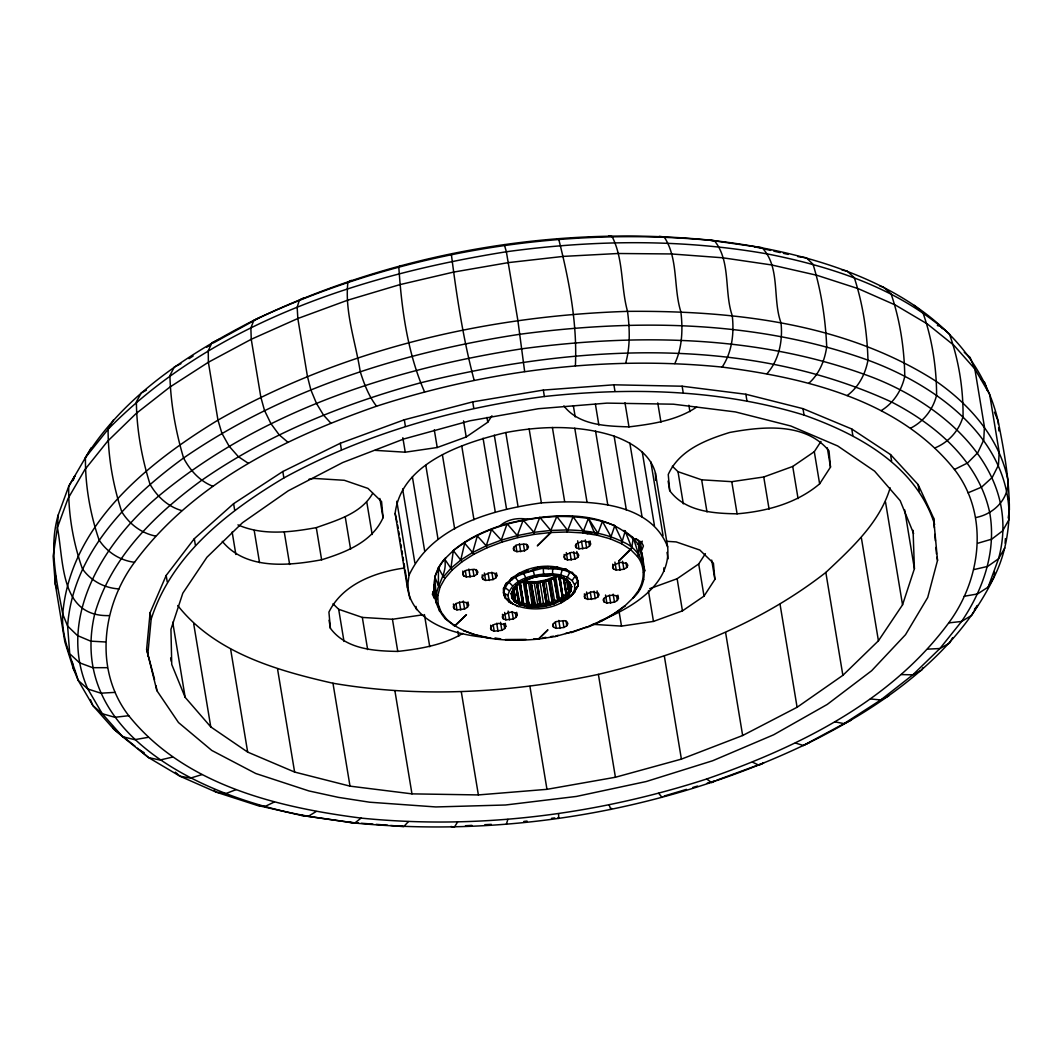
<?xml version="1.0" encoding="UTF-8"?>
<svg xmlns="http://www.w3.org/2000/svg" width="1063" height="1063" viewBox="0 0 1063 1063"><rect width="100%" height="100%" fill="white"/><g stroke="black" fill="none" stroke-linecap="round" stroke-linejoin="round"><path stroke-width="1.5" d="M518.571 606.707L509.071 601.977L504.991 597.725L503.623 593.367L503.583 588.184C516.897 565.224 556.746 558.5 576.425 576.531L577.794 580.89L577.834 586.072C567.31 607.85 536.39 613.537 515.502 605.206M512.898 588.929L513.934 595.067L512.964 598.721L514.851 601.95C530.663 611.318 552.149 607.398 566.459 596.861L569.343 597.393M560.081 576.983L563.058 598.416L558.66 575.508L548.84 580.199L539.884 581.7L543.379 602.841L541.08 605.91L535.925 607.186L535.951 605.246L544.867 606.242L552.322 603.306L553.504 603.983L558.407 601.073L561.078 600.622L563.058 598.416L566.459 596.861L563.27 577.448M638.85 589.699C644.829 579.428 644.935 566.087 637.481 556.507L638.677 554.793L638.943 545.093C607.797 507.303 549.97 513.309 507.184 523.594L501.271 540.124L502.042 542.05L517.854 537.586L534.251 534.37L550.807 532.483L550.74 530.424L556.839 516.498C576.491 516.153 596.463 518.199 614.799 525.667L622.48 541.771C645.812 550.687 651.938 581.993 632.671 598.323L640.059 588.464M795.39 743.01L803.283 745.482L809.156 742.692C883.951 705.433 957.085 654.051 994.264 576.704C1018.646 527.726 1008.242 472.131 998.13 421.054C968.526 297.135 825.858 253.446 714.389 240.69L708.224 239.972C555.484 225.276 398.545 251.958 259.717 317.518L253.844 320.308C189.241 353.301 124.544 394.758 85.452 457.555C85.093 485.193 90.156 513.894 99.098 540.044C107.137 552.229 120.013 560.48 134.536 562.287C193.081 482.934 285.615 437.916 376.541 406.212C487.558 370.256 605.857 355.387 722.149 367.094C806.219 377.897 898.899 400.166 954.454 469.487C989.374 514.678 981.348 578.857 948.701 622.905C890.143 702.258 797.622 747.262 706.682 778.98C595.679 814.936 477.367 829.804 361.088 818.098C277.005 807.282 184.324 785.012 128.769 715.705C93.85 670.501 101.875 606.335 134.536 562.287M994.53 572.107L994.264 576.704L988.165 587.068L977.601 593.938L964.181 596.277M91.259 447.682L68.736 486.296L58.186 515.077L57.415 527.54L53.15 556.162L55.289 584.065L64.87 641.946L73.387 668.747L78.197 680.4L92.893 705.58L113.595 728.966L122.617 736.712L148.621 757.627L179.913 776.176L216.081 792.108L256.621 805.223L301.002 815.334L354.776 823.028C509.682 837.936 668.879 810.258 809.156 742.692M55.781 576.066L55.289 584.065L56.791 588.796M1005.106 543.246L1005.399 538.582M58.186 515.077C48.592 548.109 56.751 581.235 62.73 614.042C61.083 637.667 71.699 658.356 78.197 680.4L87.83 688.983L102.261 713.725L122.617 736.712L134.682 739.675L147.97 737.377M575.123 591.413L570.884 595.891L575.123 591.413L570.884 595.891L568.001 595.36L570.858 591.121C570.871 587.148 571.19 582.152 566.459 580.438L569.569 582.258L571.535 586.47L570.858 591.121L568.001 595.36L566.566 594.735L563.563 577.182L566.459 596.861L563.138 598.11L559.324 575.07M454.725 625.801L453.263 625.097L454.924 625.908L466.458 614.706L454.725 625.801L446.726 619.37L441.145 612.075L438.142 604.103L436.455 603.08C433.372 587.108 448.227 575.322 444.64 559.045L445.756 557.929C429.439 573.874 430.661 601.871 445.145 618.56C470.417 640.537 506.599 641.959 538.37 639.089L547.91 629.828L538.569 639.076L533.759 638.876M575.389 365.818C577.408 323.285 569.09 280.3 558.753 239.334L556.667 238.657M521.069 582.099L523.275 581.767L526.77 602.907L523.753 605.073L520.232 604.94L511.795 598.017L511.981 595.812L513.934 595.067L511.795 598.017L514.851 601.95L519.182 603.505L522.172 601.685L519.209 583.813M550.807 532.483L537.32 545.877L551.126 532.483L567.111 532.005L573.077 516.711L572.359 516.206M146.614 649.4L150.096 612.753L166.173 575.455L194.303 538.702L233.608 503.676L282.811 471.52L340.319 443.258L404.312 419.779L472.716 401.867L543.326 390.081L613.896 384.806L682.127 386.214L745.854 394.253L803.003 408.657L851.755 428.987L890.542 454.565L918.113 484.582L933.593 518.066L937.526 560.387L927.707 597.512L905.517 634.691L871.66 670.713L827.227 704.437L773.651 734.785L712.662 760.749L646.198 781.531L576.412 796.439L505.536 804.997L435.857 806.95L369.605 802.206L338.446 797.37L308.921 790.938L255.758 773.505L211.803 750.451L178.491 722.548L156.886 690.658L146.614 649.4L154.56 679.483M147.677 655.831L151.159 619.184L150.096 612.753M528.245 578.87C521.269 581.674 513.655 585.74 511.33 593.513L511.901 595.333L513.429 592.184L512.167 592.596L511.795 595.745L511.795 598.017L512.964 598.31M513.987 587.932L515.263 600.94L513.123 598.775L514.851 601.95L518.704 603.133L515.967 585.288M438.142 604.103L437.797 595.679L440.109 586.989L445.025 578.299L443.43 576.89L450.925 568.28L453.316 550.607C468.73 537.466 487.758 529.427 506.998 523.647L517.309 535.593L517.854 537.586M509.111 599.97L507.835 595.493C512.791 577.355 536.337 573.781 552.534 573.741L552.773 566.818L548.256 568.665L548.016 566.552C532.483 572.08 507.981 572.93 503.57 592.755L504.991 597.725L509.111 599.97L512.778 603.811L509.071 601.977M490.508 637.88C458.405 635.435 412.962 625.11 407.381 587.361L395.13 513.402C401.362 462.618 463.096 442.979 505.789 432.548C541.532 425.851 579.189 424.841 614.122 436.136C631.728 442.62 650.29 453.635 655.419 472.969L667.657 546.927C671.324 585.354 630.718 608.342 600.103 620.858M407.381 587.361L409.056 575.203L396.805 501.244M1008.189 517.973L1008.667 514.784M1009.372 510.014L1009.319 503.623M633.296 537.692L631.767 547.804L630.665 549.624L618.772 561.012L631.767 547.804L625.177 531.155L623.715 530.45L633.296 537.692L638.677 554.793M587.48 517.827L588.41 518.359L582.71 532.922L567.111 532.005M445.025 578.299L452.413 569.795L450.925 568.28L460.731 560.081L465.036 541.838M509.044 590.709L504.925 587.427L505.603 584.185L504.247 590.085L503.583 588.184L503.623 593.367L505.696 596.861M567.708 584.756L568.984 592.436L568.001 595.36L569.29 591.932L570.858 591.121L571.535 586.47L569.569 582.258L561.012 576.917M625.669 363.134C630.399 346.325 629.748 328.533 627.529 311.366C620.739 287.01 623.742 259.359 612.075 236.504L608.594 235.893M630.558 549.558L621.523 543.685L625.177 531.155M622.48 541.771C605.405 533.201 586.191 530.357 567.283 529.932L556.839 516.498C520.245 518.213 482.575 527.7 453.316 550.607L460.731 560.081L472.61 552.534L477.646 534.782M568.599 589.367L569.25 592.41L566.021 591.971L566.725 594.908L563.762 576.957L566.486 594.961M504.925 587.427L506.294 582.843L508.938 582.165L511.542 577.741L512.127 579.747L513.416 576.611L515.316 577.329L518.412 581.62M601.299 520.79L602.429 521.362L597.233 535.221L582.71 532.922L590.563 531.938L586.975 533.599L594.283 532.483L597.233 535.221L610.282 538.835L621.523 543.685M506.333 824.343L507.848 819.374M502.042 542.05L487.226 547.671L486.243 545.824L491.824 528.656M552.534 573.741L560.666 574.87L562.274 569.834L565.888 569.037L576.425 576.531L577.847 581.514M177.734 605.538C214.992 652.788 276.646 670.474 332.971 683.243C421.001 698.232 511.316 692.89 598.389 674.367C679.629 654.941 759.514 624.273 825.831 572.439C851.476 548.269 879.819 522.664 890.156 487.811M913.622 533.586L900.188 500.686L874.597 471.148L837.697 445.968L790.752 425.984L735.357 411.913L673.397 404.192L606.986 403.116L538.383 408.724L469.939 420.789L403.967 438.939L342.711 462.538L288.272 490.787L242.497 522.717L206.94 557.251L182.809 593.194L170.944 629.349L171.741 664.468L185.161 697.355L210.766 726.906L247.666 752.086L294.61 772.057L350.006 786.142L411.966 793.862L478.377 794.925L546.967 789.331L615.424 777.252L681.396 759.115L742.652 735.516L797.091 707.267L842.866 675.337L878.423 640.803L902.54 604.847L914.406 568.705L913.077 530.317M610.282 538.835L614.799 525.667L613.484 525.029M522.956 580.611L519.966 582.909L532.908 577.515L533.254 576.545L519.966 582.909L516.18 585.872L519.462 583.228M520.591 581.913L519.475 581.86L523.142 604.781L520.232 604.94L521.402 602.163C523.434 607.598 530.331 606.973 534.941 606.309L531.261 583.135L542.901 581.833L546.927 605.02L543.246 581.767L547.232 604.847L552.999 603.292L554.368 599.784L550.86 578.644L554.288 578.02L558.66 575.508L562.486 598.549L561.078 600.622C555.285 600.847 548.84 608.82 543.379 602.841L544.867 606.242L546.395 604.9L542.901 581.833L530.596 583.202L528.497 582.378L524.75 582.856L523.275 581.767M73.201 480.396L74.835 475.932L68.736 486.296C68.125 513.562 73.254 543.06 82.396 568.785C90.82 580.823 104.413 588.105 119.043 588.915M988.165 587.068L998.529 558.779L1004.814 547.923M538.569 639.076L555.099 636.524L571.482 632.047L565.529 633.468M434.049 589.885L432.349 594.244L434.342 598.124L436.986 599.439M464.199 542.715L472.61 552.534L486.243 545.824L501.271 540.124L517.309 535.593L523.341 519.727M511.795 598.017L511.33 593.513L515.94 586.112M674.806 363.573C682.34 347.521 682.951 329.171 680.865 311.831C673.251 287.781 678.539 258.588 664.189 236.956L659.339 236.331M439.59 566.552L434.701 576.638L436.096 594.523L437.797 595.679M534.251 534.37L533.945 532.324L539.871 517.176M567.549 579.428L568.625 585.939L570.592 588.689L571.535 586.47L569.688 583.029L568.134 583.056L567.655 579.986M151.159 619.184C171.714 554.727 228 511.316 283.874 477.951C364.357 433.903 453.702 408.484 544.389 396.512C631.116 387.118 720.156 389.337 804.066 415.088C858.519 434.355 916.16 465.78 934.656 524.497M409.056 575.203C432.016 526.012 491.677 509.961 541.386 502.879C583.56 500.221 649.373 499.53 667.657 546.927M638.438 546.409L642.291 541.133M574.671 589.5L574.645 584.823L572.146 580.624L567.363 577.222L569.715 572.452L572.346 572.279L577.794 580.89L577.834 586.072L574.671 589.5L572.239 594.297M476.849 574.339L477.938 572.253L476.995 570.406L474.244 569.276L466.604 570.153L463.747 571.907L462.657 573.98L463.601 575.827L466.351 576.957L473.992 576.093L476.849 574.339L476.051 569.529M468.544 605.179L467.6 603.332L464.85 602.216L461.05 602.123L457.21 603.08L454.353 604.834L453.263 606.92L454.207 608.767L456.957 609.883L464.597 609.019L467.441 607.265L468.544 605.179L468.012 601.977M496.913 575.827L495.983 574.033L493.312 572.93L489.605 572.837L483.067 575.495L482.004 577.515L482.921 579.322L485.605 580.425L493.059 579.574L495.85 577.86L496.913 575.827L496.421 572.877M527.394 549.039L528.497 546.967L527.54 545.12L524.803 543.99L517.149 544.854L514.306 546.621L513.203 548.694L514.147 550.541L516.897 551.67L524.537 550.807L527.394 549.039L526.597 544.229M505.802 626.466L504.859 624.619L498.308 623.396L494.468 624.353L491.611 626.12L490.521 628.193L491.465 630.04L494.215 631.17L501.856 630.306L504.712 628.552L505.802 626.466L505.27 623.263M517.176 615.264L516.246 613.457L513.575 612.354L509.868 612.275L503.331 614.919L502.268 616.952L503.198 618.746L505.868 619.849L513.323 618.998L516.113 617.284L517.176 615.264L516.684 612.301M577.767 557.411L578.83 555.378L577.913 553.571L571.522 552.388L564.985 555.045L563.922 557.065L564.852 558.872L567.522 559.962L574.977 559.125L577.767 557.411L576.784 551.498M590.576 544.136L589.633 542.289L583.082 541.067L576.385 543.778L575.296 545.864L576.239 547.711L578.99 548.84L586.63 547.963L589.487 546.209L590.576 544.136L590.045 540.921M566.805 625.708L567.894 623.636L566.951 621.789L564.201 620.659L556.56 621.523L553.703 623.277L552.614 625.363L553.557 627.21L556.308 628.339L563.948 627.462L566.805 625.708L566.008 620.898M598.031 596.835L599.094 594.802L598.177 593.008L591.785 591.812L585.261 594.469L584.185 596.502L585.115 598.296L587.786 599.399L595.24 598.549L598.031 596.835L597.047 590.922M626.745 567.496L627.848 565.41L626.891 563.563L620.34 562.354L613.657 565.064L612.554 567.15L613.51 568.997L616.248 570.113L623.888 569.25L626.745 567.496L625.948 562.686M618.44 598.349L617.497 596.489L614.746 595.373L610.946 595.28L607.106 596.237L604.249 597.991L603.159 600.077L604.103 601.924L606.853 603.04L614.494 602.176L617.351 600.422L618.44 598.349L617.909 595.134M569.356 582.604L567.416 581.155C559.789 573.395 546.223 575.163 536.058 576.505L550.594 575.455L550.063 574.605L548.349 575.189M553.504 603.983L553.198 603L557.756 601.153L553.783 577.129L545.598 580.053L545.811 581.341L545.545 580.451L549.053 601.578L547.232 604.847L553.504 603.983L558.128 601.22L553.943 578.113M923.083 667.577L921.674 670.128L912.851 674.819L880.749 699.972L844.062 723.624L803.283 745.482M530.118 578.126L541.891 575.588M722.149 367.094C732.128 352.079 734.254 333.237 732.248 315.658C723.996 291.86 731.092 261.099 714.389 240.69C557.544 225.608 396.393 253.007 253.844 320.308L250.868 327.962L251.253 339.283L260.834 397.163L264.514 410.451L270.945 423.672L279.144 434.807L287.847 442.181M113.528 419.872L108.094 429.253L85.452 457.555M952.581 637.76L949.472 643.128L939.918 648.523L912.851 674.819L901.49 674.593M518.399 599.917L514.851 601.95L515.289 601.22L513.123 598.775M457.568 822.044L454.406 827.107L450.925 826.496M555.604 576.372L554.727 577.741L558.54 600.781L559.098 597.512L555.604 576.372L558.66 575.508M237.939 524.883C262.654 535.739 290.531 532.324 316.296 527.633C336.719 520.312 361.354 513.522 372.701 493.325M222.273 541.333C245.965 570.246 288.658 565.808 321.624 559.789C345.528 552.322 372.023 542.183 383.039 517.747L381.564 501.563L367.957 488.409L344.306 480.29L314.196 478.43L309.054 479.187M375.133 450.353L405.242 452.2L437.225 447.51L466.205 436.986L487.771 422.224L491.956 415.779M649.679 588.703L677.131 578.724L698.697 563.975L705.394 553.664M592.968 624.34L621.496 626.107L653.466 621.417L682.446 610.88L704.025 596.117L714.894 579.375L713.419 563.191L699.813 550.036L676.161 541.917L666.647 541.319M672.334 466.205L678.008 471.693L701.66 479.812L731.769 481.672L763.752 476.981L792.732 466.458L814.298 451.695L820.995 441.397M819.626 483.851L830.495 467.109L829.02 450.925C805.316 422.011 762.636 426.449 729.67 432.468C705.752 439.936 679.27 450.074 668.242 474.51L669.73 490.694C685.236 511.662 713.14 513.416 737.097 513.828C766.675 511.316 796.546 503.37 819.626 483.851L814.298 451.695M572.146 580.624L575.03 576.226M452.12 253.605L451.403 254.682C456.771 296.829 463.216 339.163 474.151 380.288M611.597 808.318L610.88 809.395L609.086 804.904M571.256 632.658L587.068 626.918L573.05 631.542M440.109 586.989L438.448 585.726L438.381 567.788L444.64 559.045L454.313 549.611M767.048 373.671C779.086 359.865 782.966 340.665 780.986 322.793C772.27 299.155 780.707 266.959 761.998 247.666L708.224 239.972M513.309 589.301L516.033 586.138L513.509 588.796L512.114 592.157L514.147 589.168L511.33 593.513L511.981 595.812M641.786 564.174L643.035 562.566L641.986 553.172L638.943 545.093L637.295 544.176M974.465 609.312L977.548 605.445L971.741 615.318L961.603 621.443L939.918 648.523L927.707 649.134M574.645 584.823L577.794 580.89M513.615 588.915L518.133 584.318L525.175 579.96L519.966 582.909M560.852 602.907L566.18 598.748M600.781 621.47L614.241 613.537L625.124 605.644C613.843 615.371 600.369 622.094 586.617 627.595M643.46 572.399L644.736 570.911L641.986 553.172L642.172 557.45M515.316 577.329L518.943 573.276L523.594 573.302L527.939 569.755L528.377 571.841L537.878 567.456C548.322 570.14 559.763 567.031 569.715 572.452M808.89 383.198C819.36 373.857 824.715 360.463 826.708 346.817C825.513 319.099 821.234 290.824 813.049 264.328L806.379 257.778L797.808 256.608M566.725 594.908L568.984 592.436M512.167 592.596L511.33 593.513L511.994 592.649M642.477 580.983L643.74 579.614M534.118 582.351L537.612 603.492L534.941 606.309L530.929 583.188L536.43 582.83L540.243 605.87L535.925 607.186L531.992 603.518L528.497 582.378M408.418 821.619L403.661 826.669L390.719 825.446M531.992 603.518L529.082 606.03L525.069 582.896L528.749 606.096L526.77 602.907L527.474 606.734L534.596 606.415L530.596 583.202L534.144 606.176L528.749 606.096L524.75 582.856L528.364 605.817L527.474 606.734L523.9 604.98L520.086 581.939L523.753 605.073L519.741 581.926L523.434 605.113L519.475 581.86M613.391 614.414L614.241 613.537M518.133 584.318L519.236 583.242L516.18 585.872M624.114 606.628L633.8 597.207M847.131 395.569C858.665 387.131 865.415 374.017 867.966 360.158C867.195 332.467 862.89 304.005 854.307 277.669L846.919 270.892L842.109 270.135M546.927 580.93L550.86 578.644M572.798 594.018L567.509 598.894L571.203 595.599L566.566 594.735M452.413 569.795L462.086 561.729L473.792 554.288L487.226 547.671M499.451 526.371C506.838 519.236 517.933 517.429 527.753 519.302M881.227 410.597C893.611 403.063 901.676 390.4 904.759 376.382C904.387 348.704 900.016 320.083 891.1 293.893L883.087 286.824L880.071 286.279M361.088 818.098L354.776 823.028L301.002 815.334M524.365 580.464L526.73 579.043M563.868 405.933C579.109 425.532 606.255 426.077 628.977 426.888C652.244 424.031 676.879 420.51 696.677 407.049M329.065 620.247L330.394 628.286C345.9 649.254 373.817 651.008 397.761 651.42C420.124 648.868 443.218 645.148 462.764 633.442M400.91 265.591L398.811 266.986C401.588 309.041 407.461 352.876 424.562 391.888M910.739 428.097C923.774 421.466 933.035 409.361 936.596 395.25C936.569 367.599 932.131 338.831 922.95 312.761L914.379 305.373M189.041 358.656L193.121 356.025M206.7 347.256L209.424 345.502M213.504 342.871L259.717 317.518M537.878 567.456L533.161 570.366L534.463 575.362M316.189 811.521L308.403 816.238C210.753 799.642 65.84 737.576 94.727 613.909C111.017 557.158 155.264 514.173 201.664 480.33C267.69 434.475 343.07 403.953 420.323 382.879C574.007 345.05 744.911 334.234 891.937 402.199C936.383 425.2 978.864 461.555 989.706 512.605C996.629 551.112 983.116 589.792 961.603 621.443L948.701 622.905M935.254 447.802C948.767 442.102 959.052 430.661 963.051 416.523C963.317 388.899 958.799 360.012 949.405 334.034C899.245 288.711 833.073 266.972 767.898 254.044C681.582 238.71 593.034 239.893 506.373 251.758C362.191 274.799 212.746 322.647 108.094 429.253C108.014 456.917 113.103 485.472 121.753 511.755C129.314 524.019 141.286 533.188 155.53 536.058M577.834 586.072L575.495 588.145L576.478 588.743M146.362 390.187L141.326 392.872L136.383 401.787C136.649 429.479 141.738 457.847 150.042 484.276C157.058 496.567 167.967 506.613 181.746 510.599M351.322 280.366L347.907 282.173C344.532 312.03 355.693 342.193 360.224 371.638C364.117 383.809 368.648 396.021 376.541 406.212M180.923 363.705L174.279 367.054L169.921 375.518C170.598 403.236 175.674 431.432 183.58 458.007C190.011 470.284 199.698 481.074 212.826 486.256M888.721 695.946L880.749 699.972L870.411 698.936M954.454 469.487L967.556 463.003L977.84 452.625L983.767 439.909L984.418 426.808L974.837 368.927L970.107 357.42L964.247 352.331M218.938 339.376L211.962 342.751L208.255 350.79L208.375 362.257L217.968 420.137L221.901 433.279L229.063 446.115L238.351 456.665L248.357 463.335M851.038 720.249L844.062 723.624L834.88 721.843M304.045 297.76L299.354 300.032L297.175 307.313L297.839 318.515L307.433 376.395L310.834 389.802L316.468 403.382L323.471 415.048L330.766 423.047M274.334 801.994L265.192 806.392L256.621 805.223M513.243 598.735L515.608 597.685M524.79 580.438L535.712 576.611L550.594 575.455L549.624 574.751M570.685 589.154L567.908 588.955L566.3 579.202M553.198 603L549.385 579.96L553.996 578.418L547.166 580.85M588.503 626.293L601.445 620.686M968.061 492.82L981.614 487.106L992.284 477.367L998.463 465.089L999.193 452.134L989.613 394.253L974.837 368.927L954.003 345.395L927.388 323.989L895.352 305.015L858.333 288.698L816.836 275.264L771.406 264.913L722.667 257.778L671.284 253.951L617.948 253.499L563.363 256.396L508.3 262.627L453.476 272.115L399.648 284.698L347.535 300.244L297.839 318.515L251.253 339.283L208.375 362.257L169.814 387.131L136.077 413.56L107.629 441.198L84.841 469.66L68.019 498.574L57.415 527.54C63.993 561.995 59.834 616.992 109.276 615.597M539.884 581.7L536.735 582.856L540.243 605.87L537.612 603.492M236.106 789.623L225.701 793.623L216.081 792.108L213.969 790.181M532.908 577.515L535.26 576.651M716.621 780.269L763.646 762.968L758.955 765.24L752.458 762.144M975.914 517.508C993.971 514.147 1010.049 498.202 1007.711 478.935C999.061 438.115 970.373 405.309 936.968 381.869C845.856 323.019 733.683 310.476 627.529 311.366C485.313 315.95 342.18 349.355 217.968 420.137C147.066 463.348 70.304 525.122 62.73 614.042L67.607 626.027L69.733 653.758L79.512 662.794L92.707 667.684L107.31 667.684M553.238 568.572L557.597 567.097L557.756 569.197L565.888 569.037M549.385 579.96L553.996 578.418M201.997 774.595L190.49 778.103L179.913 776.176L175.329 772.137M664.189 796.014L686.459 789.371M692.824 787.47L697.594 786.049M707.147 783.205L715.093 780.827L711.679 782.634L706.682 778.98M977.88 543.22L991.752 539.154L1002.688 530.809L1009.053 519.462C1011.019 438.913 936.224 385.125 867.966 360.158C756.922 320.242 635.86 318.834 520.033 334.247C401.269 352.278 283.196 389.39 183.58 458.007C128.145 498.374 72.736 553.783 67.607 626.027L77.413 635.541L90.674 641.148L105.343 641.972M553.889 575.535L559.882 576.425M548.508 580.265L552.322 603.306L547.339 604.688L543.525 581.647L547.232 604.847M558.075 635.249L555.099 636.524M172.485 757.095L160.008 760.032L148.621 757.627L137.539 748.219M973.96 569.582L987.7 566.393L998.529 558.779C1023.151 469.089 939.758 400.499 864.033 374.242C754.889 335.018 635.913 333.623 522.066 348.784C392.127 368.927 260.9 411.062 158.427 496.235C104.333 541.585 56.233 617.364 87.83 688.983L100.812 693.182L115.163 692.372M517.309 535.593L533.945 532.324L550.74 530.424L567.283 529.932M522.969 581.421L536.669 581.753L545.598 580.053M539.858 582.471L536.881 583.042L536.669 581.753M542.901 637.853L545.944 637.375M550.528 636.671L553.571 636.192M404.724 567.961C375.465 572.067 342.711 583.986 328.919 612.102L330.394 628.286M332.998 603.811L338.672 609.285L362.324 617.417L392.446 619.264L422.822 614.813M128.769 715.705L114.87 717.286L102.261 713.725L92.893 705.58L90.528 699.826M523.807 821.447L527.062 821.074M551.524 818.311L554.78 817.939M529.082 606.03L525.414 582.869L528.803 582.511L528.005 583.361L527.793 582.072M506.081 640.032L505.363 639.527L526.158 639.421M465.461 825.725L471.932 825.38M484.848 824.689L491.319 824.356M529.48 583.308L532.443 583.202M398.811 826.044L402.066 826.071M568.625 585.939L571.535 586.47L568.134 583.056M348.611 822.31L358.337 823.028M361.566 823.28L372.9 824.117M376.143 824.356L387.477 825.207M495.159 638.265L499.809 638.664M494.627 638.385L500.766 639.049M633.123 539.087L636.139 539.433L641.427 542.05L643.421 545.93L641.72 550.289L640.391 542.25M544.867 606.242L541.2 605.764L537.386 582.723L540.748 606.056L536.735 582.856M523.182 582.71L526.398 583.135M558.686 576.359L554.155 575.548L566.858 580.026M477.566 635.222L490.96 638.425M566.074 595.546L563.045 594.868L566.459 596.861M754.597 246.762L760.988 248.224M764.191 248.955L770.595 250.403M773.798 251.134L780.202 252.595M783.404 253.326L788.201 254.416M937.367 325.544L940.383 326.288L942.522 328.706M550.063 574.605L552.268 575.149M560.666 574.87L567.363 577.222M559.417 576.558L563.257 577.913M554.368 599.784L557.756 601.153M464.956 631.223L463.641 630.585L477.141 635.461M557.716 576.026L565.131 578.817L569.569 582.258M445.145 618.56L446.726 619.37M549.053 601.578L552.322 603.306M433.359 591.334L435.803 592.649M441.145 612.075L439.497 611.159L438.009 604.807M140.05 750.239L144.209 752.697M516.047 586.776L518.704 603.133L515.728 601.313L513.947 590.563L514.612 595.214M503.57 592.755L507.835 595.493M635.926 538.662L638.172 540.19L639.474 544.203M135.014 746.186L113.595 728.966L112.452 726.122M981.189 379.385L984.803 382.6L987.288 390.44M630.665 549.624L637.481 556.507M508.938 582.165L512.658 585.965M491.358 529.334L501.271 540.124M476.995 535.566L486.243 545.824M523.341 520.285L533.945 532.324M535.925 607.186L531.261 583.135M540.11 517.694L550.74 530.424L551.126 532.483M658.675 793.304L662.09 797.409M460.731 560.081L462.086 561.729M504.274 244.583L506.373 251.758L517.88 320.508L524.657 371.558M558.035 817.58L558.726 818.417L558.58 813.633M631.714 536.881L633.575 539.313M573.077 516.711L583.109 530.862M444.64 559.045L450.925 568.28M472.61 552.534L473.792 554.288M561.078 600.622L559.098 597.512L562.659 598.589L558.992 575.375L562.832 598.575M597.844 533.201L588.41 518.359L594.283 532.483M520.232 604.94L516.286 584.995L519.182 603.505L515.993 584.969M75.035 671.55L73.387 668.747L72.324 662.315M602.429 521.362L611.079 536.868M438.381 567.788L443.43 576.89M523.594 573.302L525.853 577.993M569.29 591.932L567.908 588.955L570.858 591.121L570.1 586.085M994.476 412.192L998.13 421.054L998.383 424.336M434.701 576.638L438.448 585.726M569.688 583.029L570.618 585.527M522.172 601.685L523.142 604.781L519.329 581.74M643.54 566.313L644.736 570.911M436.096 594.523L433.704 585.341L435.405 593.686M638.943 545.093L643.035 562.566M435.777 595.28L436.521 598.456M395.13 513.402L397.017 522.092M514.014 592.104L514.532 595.187M516.02 586.444L518.917 603.505L516.193 586.51M1008.255 497.192L1008.787 500.407M936.995 557.171L937.526 560.387M918.113 484.582L919.189 491.013M904.679 509.908L914.406 568.705M890.542 454.565L891.618 460.997M885.506 501.962L902.54 604.847M851.755 428.987L852.818 435.418M861.389 537.905L878.423 640.803M827.306 447.815L830.495 467.109M803.003 408.657L804.066 415.088M825.831 572.439L842.866 675.337M792.732 466.458L798.061 498.613M763.752 476.981L769.081 509.137M745.854 394.253L746.917 400.685M780.056 604.369L797.091 707.267M731.769 481.672L737.097 513.828M701.66 479.812L706.988 511.967M688.864 405.229L689.927 411.66M725.617 632.618L742.652 735.516M711.705 560.081L714.894 579.375M682.127 386.214L683.19 392.646M698.697 563.975L704.025 596.117M678.008 471.693L683.323 503.849M657.758 402.904L660.947 422.197M668.122 481.047L669.73 490.694M677.131 578.724L682.446 610.88M667.019 552.415L668.082 558.846M650.822 461.794L663.073 535.752M663.79 567.908L664.322 571.123M642.211 451.722L654.449 525.68M624.978 402.771L628.977 426.888M629.841 443.072L642.079 517.03M664.362 656.216L681.396 759.115M648.417 590.869L653.466 621.417M613.896 384.806L614.959 391.237M614.122 436.136L626.373 510.094M622.559 561.237L623.888 569.25M595.4 404.126L598.854 425.027M618.719 562.194L620.048 570.206M595.572 431.126L607.81 505.071M614.919 562.101L616.248 570.113M612.713 564.187L613.51 568.997M616.553 595.612L617.351 600.422M619.091 611.637L621.496 626.107M613.165 594.164L614.494 602.176M609.325 595.121L610.654 603.133M605.525 595.028L606.853 603.04M573.342 405.641L575.203 416.895M603.571 598.721L604.103 601.924M574.764 428.203L587.015 502.148M588.689 541.399L589.487 546.209M594.018 591.161L595.24 598.549M585.301 539.951L586.63 547.963M590.271 592.091L591.493 599.492M581.461 540.908L582.79 548.933M586.563 591.998L587.786 599.399M577.661 540.815L578.99 548.84M598.389 674.367L615.424 777.252M584.371 593.858L585.115 598.296M575.708 544.508L576.239 547.711M573.754 551.724L574.977 559.125M552.388 427.459L564.626 501.417M543.326 390.081L544.389 396.512M570.007 552.667L571.23 560.055M566.3 552.574L567.522 559.962M570.087 585.62L570.592 588.689M564.108 554.434L564.852 558.872M568.785 588.862L569.356 592.224M566.699 578.604L567.204 581.674M559.218 575.216L563.058 598.416M562.885 621.058L563.948 627.462M554.567 577.887L558.407 601.073M529.135 428.921L541.386 502.879M558.779 620.407L560.108 628.432M549.159 580.092L552.999 603.292M548.84 580.199L552.68 603.399M555.245 621.921L556.308 628.339M553.026 624.008L553.557 627.21M542.582 581.86L546.395 604.9M505.789 432.548L518.026 506.506M530.331 583.135L534.144 606.176L529.228 605.91L525.414 582.869M523.474 544.389L524.537 550.807M519.369 543.738L520.697 551.763M524.551 582.776L528.364 605.817M515.834 545.253L516.897 551.67M513.628 547.339L514.147 550.541M494.295 435.139L506.546 509.097M516.166 587.773L518.704 603.133M486.974 417.4L487.771 422.224M529.932 686.432L546.967 789.331M515.369 612.846L516.113 617.284M512.1 611.61L513.323 618.998M483.067 438.222L495.305 512.18M508.114 611.066L509.576 619.942M472.716 401.867L473.779 408.298M504.646 612.447L505.868 619.849M502.454 614.308L503.198 618.746M503.915 623.742L504.712 628.552M495.106 573.422L495.85 577.86M500.527 622.28L501.856 630.306M491.837 572.173L493.059 579.574M463.534 420.908L466.205 436.986M496.687 623.25L498.016 631.263M488.09 573.116L489.312 580.504M493.152 624.752L494.215 631.17M484.383 573.023L485.605 580.425M461.714 445.756L473.965 519.714M490.668 625.23L491.465 630.04M482.19 574.884L482.921 579.322M472.929 569.675L473.992 576.093M468.823 569.037L470.152 577.05M465.288 570.539L466.351 576.957M462.804 571.017L463.601 575.827M442.421 454.911L454.672 528.869M466.657 602.455L467.441 607.265M463.269 601.007L464.597 609.019M434.289 429.824L437.225 447.51M459.429 601.964L460.757 609.976M455.894 603.465L456.957 609.883M453.409 603.957L454.207 608.767M457.927 631.382L458.724 636.206M425.811 465.381L438.049 539.34M461.342 692.04L478.377 794.925M433.279 591.692L434.342 598.124M404.312 419.779L405.375 426.21M412.391 476.849L424.642 550.807M402.85 437.73L405.242 452.2M424.416 614.573L429.744 646.729M402.625 488.927L414.862 562.885M415.992 606.402L416.523 609.617M397.655 524.989L398.187 528.205M398.718 531.42L399.25 534.636M399.781 537.851L400.313 541.067M400.844 544.283L401.376 547.498M401.907 550.714L402.439 553.929M402.97 557.145L403.502 560.36M404.046 563.576L404.578 566.792M405.109 570.007L409.893 598.947M379.85 498.454L383.039 517.747M392.446 619.264L397.761 651.42M366.841 502.347L372.17 534.503M394.931 690.963L411.966 793.862M340.319 443.258L341.396 449.689M362.324 617.417L367.652 649.573M345.276 517.11L350.604 549.252M338.672 609.285L344 641.441M316.296 527.633L321.624 559.789M332.971 683.243L350.006 786.142M282.811 471.52L283.874 477.951M284.313 532.324L289.641 564.48M277.576 669.172L294.61 772.057M254.203 530.464L259.531 562.619M233.608 503.676L234.671 510.107M232.146 531.978L235.866 554.487M230.631 649.187L247.666 752.086M194.303 538.702L195.366 545.133M193.732 624.008L210.766 726.906M166.173 575.455L167.236 581.886M172.724 622.227L185.161 697.355M170.651 657.931L171.196 661.199M156.088 685.834L156.886 690.658M513.867 592.078L514.372 595.16M530.929 583.188L534.596 606.415M435.578 595.253L436.455 603.08M933.593 518.066L934.377 527.859M934.895 534.383L935.413 540.908M935.945 547.432L936.463 553.956M998.635 427.618L998.888 430.9M53.947 543.538L54.333 548.428M543.286 568.745L543.578 573.9M655.419 472.969L655.685 480.423M563.868 578.206L565.131 578.817L563.802 578.206M515.595 601.379L515.063 598.283L515.595 601.379"/></g></svg>
